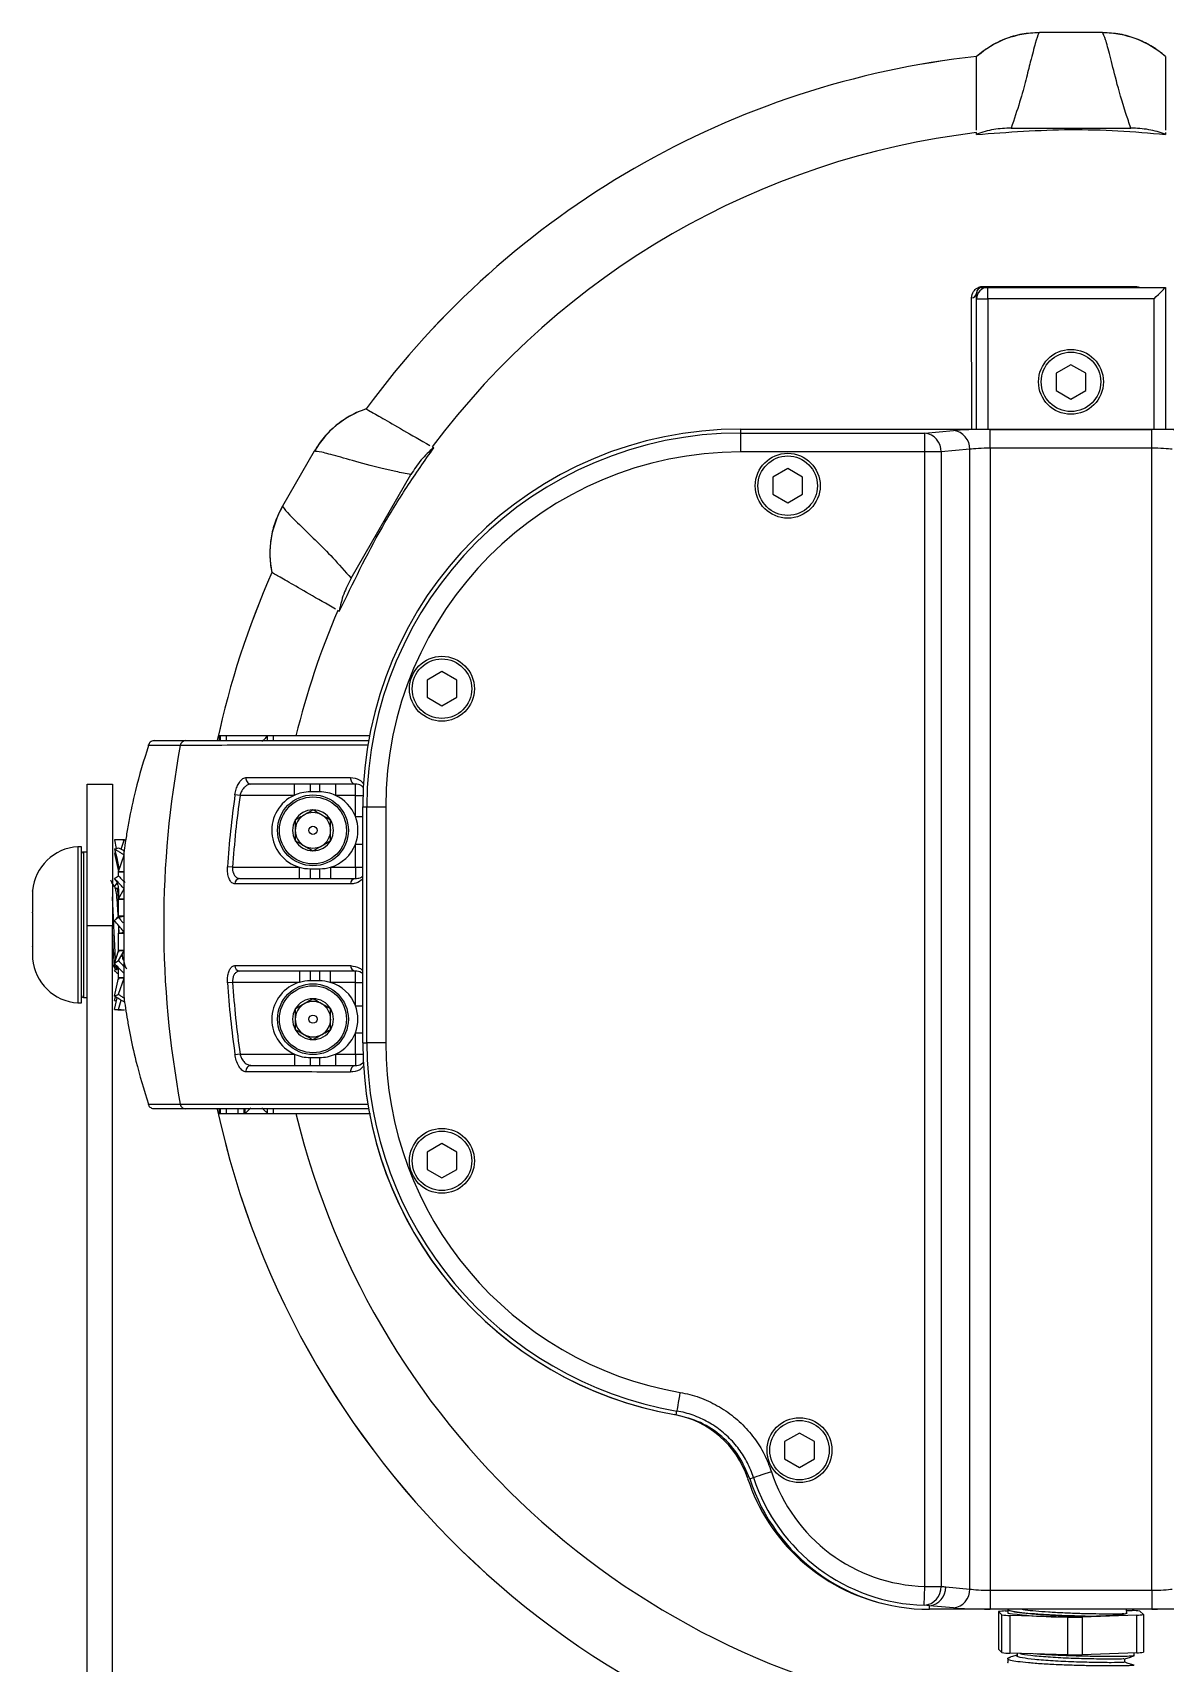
# Model space of a CAD drawing. Extents: x 6 to 132, y 2 to 97.
# Drawn here: x 120.55 to 126.55, y 46.15 to 54.79 of the extents above; entities that cross this region are included whole.
import ezdxf

# ---------------------------------------------------------------- set-up
doc = ezdxf.new("R2010")
doc.units = 0
doc.header["$MEASUREMENT"] = 0
doc.layers.add('OBJECT', color=7, linetype='CONTINUOUS')

msp = doc.modelspace()

# ---------------------------------------------------------------- linework, layer by layer
at = {"layer": 'OBJECT'}
for p, q in [((126.2151, 54.7854), (125.8802, 54.7854)), ((126.2151, 54.7854), (125.8802, 54.7854)), ((125.8802, 54.7854), (125.8802, 54.7854)), ((126.2151, 54.7854), (126.2151, 54.7854)), ((125.5477, 54.2479), (125.5477, 54.2556)), ((125.5477, 54.2461), (125.5477, 54.2479)), ((125.7304, 54.2797), (126.3649, 54.2797)), ((126.5477, 54.2556), (126.5477, 54.2479)), ((126.5477, 54.2479), (126.5477, 54.2461)), ((125.5477, 53.376), (125.5477, 53.406)), ((125.5557, 53.406), (125.5477, 53.406)), ((125.5477, 53.376), (125.6077, 53.376)), ((125.5477, 52.686), (125.5477, 53.376)), ((125.5777, 53.436), (125.6077, 53.436)), ((125.5777, 53.428), (125.5777, 53.436)), ((125.6077, 53.376), (125.6077, 53.436)), ((125.6077, 53.436), (126.5477, 53.436)), ((126.4877, 53.376), (125.6077, 53.376)), ((125.6077, 53.376), (125.6077, 52.686)), ((126.4877, 52.686), (126.4877, 53.376)), ((126.5477, 53.436), (126.5477, 52.686)), ((126.0477, 53.0269), (125.9689, 52.9815)), ((126.1264, 52.9815), (126.0477, 53.0269)), ((125.9689, 52.9815), (125.9689, 52.8905)), ((126.1264, 52.8905), (126.1264, 52.9815)), ((125.9689, 52.8905), (126.0477, 52.8451)), ((126.0477, 52.8451), (126.1264, 52.8905)), ((124.2977, 52.686), (124.2977, 52.6648)), ((124.2977, 52.686), (127.7977, 52.686)), ((125.2734, 52.6648), (125.425, 52.6785)), ((125.6198, 52.6844), (126.4755, 52.6844)), ((125.6198, 52.5845), (125.6198, 52.6844)), ((126.4755, 52.5845), (126.4755, 52.6844)), ((122.665, 52.5913), (122.6717, 52.5875)), ((124.2977, 52.6648), (124.2977, 52.5649)), ((124.2977, 52.6648), (125.2734, 52.6648)), ((125.2734, 52.5649), (125.2734, 52.6648)), ((122.04, 52.5682), (121.8725, 52.2782)), ((122.04, 52.5682), (121.8725, 52.2782)), ((122.04, 52.5682), (122.04, 52.5682)), ((122.6717, 52.5875), (122.6733, 52.5866)), ((125.2734, 52.5649), (124.2977, 52.5649)), ((125.2734, 46.5574), (125.2734, 52.5649)), ((125.36, 52.5649), (125.2734, 52.5649)), ((125.5116, 52.5787), (125.36, 52.5649)), ((125.36, 52.5649), (125.36, 46.5574)), ((125.5116, 46.5433), (125.5116, 52.5787)), ((125.6198, 52.5845), (125.6198, 46.5374)), ((126.4755, 52.5845), (125.6198, 52.5845)), ((126.4755, 46.5374), (126.4755, 52.5845)), ((122.2356, 51.8956), (122.5528, 52.4451)), ((124.5477, 52.4769), (124.4689, 52.4315)), ((124.4689, 52.4315), (124.4689, 52.3405)), ((124.6264, 52.4315), (124.5477, 52.4769)), ((124.6264, 52.3405), (124.6264, 52.4315)), ((124.4689, 52.3405), (124.5477, 52.2951)), ((124.5477, 52.2951), (124.6264, 52.3405)), ((121.8725, 52.2782), (121.8725, 52.2782)), ((122.1717, 51.7214), (122.165, 51.7253)), ((122.1733, 51.7205), (122.1717, 51.7214)), ((122.7167, 51.4019), (122.638, 51.3565)), ((122.7955, 51.3565), (122.7167, 51.4019)), ((122.638, 51.3565), (122.638, 51.2655)), ((122.7955, 51.2655), (122.7955, 51.3565)), ((122.638, 51.2655), (122.7167, 51.2201)), ((122.7167, 51.2201), (122.7955, 51.2655)), ((121.5277, 51.0362), (121.5331, 51.061)), ((121.5368, 51.061), (121.5368, 51.036)), ((121.5448, 51.036), (121.5448, 51.061)), ((121.5748, 51.061), (121.5748, 51.036)), ((121.7937, 51.036), (121.7937, 51.061)), ((121.8237, 51.061), (121.8237, 51.036)), ((120.8372, 50.8055), (120.9717, 50.8055)), ((120.8372, 50.0555), (120.8372, 50.8055)), ((120.9717, 50.8055), (120.9717, 50.0555)), ((121.9342, 50.806), (121.9342, 50.746)), ((122.0187, 50.806), (122.0187, 50.7644)), ((122.0687, 50.806), (122.0687, 50.7644)), ((122.1532, 50.806), (122.1532, 50.746)), ((122.2587, 50.746), (122.2587, 50.806)), ((121.6476, 50.746), (121.6208, 50.7498)), ((121.9342, 50.746), (121.6476, 50.746)), ((122.0687, 50.7644), (122.0187, 50.7644)), ((122.2587, 50.746), (122.1532, 50.746)), ((122.2587, 50.6336), (122.2587, 50.746)), ((122.2587, 50.746), (122.2986, 50.746)), ((122.2587, 50.6336), (122.2977, 50.6336)), ((122.2977, 49.436), (122.2977, 50.686)), ((122.2977, 50.686), (122.3189, 50.686)), ((122.3189, 50.686), (122.4188, 50.686)), ((122.3189, 49.436), (122.3189, 50.686)), ((122.4188, 50.686), (122.4188, 49.436)), ((120.8079, 50.4744), (120.7882, 50.4744)), ((120.7882, 50.4744), (120.7882, 49.6476)), ((120.8079, 49.6749), (120.8079, 50.4744)), ((120.8372, 50.446), (120.8179, 50.446)), ((120.8179, 50.446), (120.8179, 50.061)), ((120.9824, 50.5104), (120.9923, 50.4651)), ((120.9824, 50.4615), (120.9959, 50.4152)), ((120.9879, 50.4424), (120.9824, 50.439)), ((120.9824, 50.439), (121.0036, 50.3438)), ((121.0362, 50.511), (121.0011, 50.511)), ((121.0185, 50.4609), (121.0338, 50.5092)), ((121.0421, 50.5098), (121.0338, 50.5092)), ((122.2587, 50.366), (122.2587, 50.4884)), ((122.2587, 50.4884), (122.2977, 50.4884)), ((120.9959, 50.4152), (121.0036, 50.3683)), ((121.0036, 50.3438), (121.0338, 50.4293)), ((121.0036, 50.3683), (121.0036, 50.3438)), ((121.6083, 50.366), (121.5813, 50.3677)), ((121.6083, 50.366), (121.9609, 50.366)), ((121.9609, 50.366), (121.9609, 50.306)), ((122.0187, 50.3576), (122.0187, 50.306)), ((122.0187, 50.3576), (122.0687, 50.3576)), ((122.0687, 50.3576), (122.0687, 50.306)), ((122.1265, 50.366), (122.1265, 50.306)), ((122.1265, 50.366), (122.2587, 50.366)), ((122.2587, 50.366), (122.2587, 50.306)), ((122.2587, 50.366), (122.2977, 50.366)), ((120.9824, 50.3052), (120.9894, 50.2956)), ((120.9959, 50.2805), (120.9824, 50.2662)), ((120.9824, 50.2662), (120.9847, 50.2589)), ((121.0036, 50.3438), (121.0336, 50.3438)), ((121.0036, 50.3413), (121.0036, 50.3438)), ((121.0036, 50.3413), (121.0336, 50.3413)), ((121.0036, 50.3194), (121.0036, 50.3413)), ((121.0397, 50.2829), (121.0318, 50.2964)), ((120.5491, 50.2418), (120.5491, 50.2398)), ((120.5492, 50.2406), (120.5491, 50.2398)), ((120.5491, 50.2392), (120.5492, 50.2406)), ((120.5491, 50.2392), (120.5491, 50.1273)), ((120.9965, 50.2525), (120.9884, 50.2525)), ((120.996, 50.2525), (120.9955, 50.2516)), ((121.0036, 50.1983), (121.0338, 50.2506)), ((121.0036, 50.2408), (121.0036, 50.1983)), ((121.0036, 50.1983), (121.0336, 50.1983)), ((121.0036, 50.1968), (121.0036, 50.1983)), ((121.0036, 50.1968), (121.0336, 50.1968)), ((121.0036, 50.106), (121.0036, 50.1968)), ((120.5492, 50.1259), (120.5491, 50.1273)), ((120.5491, 50.1238), (120.5492, 50.1259)), ((120.5491, 50.1238), (120.5491, 49.9485)), ((120.9824, 50.0835), (121.0036, 50.106)), ((121.0035, 50.1008), (121.0336, 50.106)), ((121.0336, 50.106), (121.0036, 50.106)), ((120.8179, 50.061), (120.8179, 49.676)), ((120.9717, 50.0555), (120.8372, 50.0555)), ((120.8372, 45.7685), (120.8372, 50.0555)), ((120.9717, 45.7685), (120.9717, 50.0555)), ((121.0036, 50.0513), (121.0036, 50.016)), ((121.0036, 50.016), (121.0338, 50.0212)), ((121.0036, 50.016), (121.0336, 50.016)), ((121.0036, 49.9252), (121.0036, 50.016)), ((121.0077, 50.016), (121.0053, 50.0559)), ((120.5492, 49.9464), (120.5491, 49.9485)), ((120.5491, 49.9456), (120.5492, 49.9464)), ((120.5491, 49.9456), (120.5491, 49.8802)), ((120.9824, 49.8557), (121.0036, 49.9237)), ((121.0035, 49.8713), (121.0336, 49.9237)), ((121.0336, 49.9252), (121.0036, 49.9252)), ((121.0036, 49.9252), (121.0036, 49.9237)), ((121.0336, 49.9237), (121.0036, 49.9237)), ((121.0036, 49.9237), (121.0036, 49.9168)), ((120.9974, 49.8255), (121.0025, 49.8345)), ((121.0036, 49.7807), (121.0036, 49.8352)), ((120.9824, 49.8168), (120.9882, 49.8248)), ((120.9824, 49.683), (121.0036, 49.7782)), ((120.9879, 49.8248), (120.9965, 49.8248)), ((121.0035, 49.8024), (121.0036, 49.8026)), ((121.0035, 49.6927), (121.0336, 49.7782)), ((121.0336, 49.7807), (121.0036, 49.7807)), ((121.0036, 49.7807), (121.0036, 49.7782)), ((121.0336, 49.7782), (121.0036, 49.7782)), ((121.0036, 49.7782), (121.0036, 49.7713)), ((121.6083, 49.756), (121.5813, 49.7543)), ((121.9622, 49.756), (121.6083, 49.756)), ((121.9622, 49.816), (121.9622, 49.756)), ((122.0187, 49.816), (122.0187, 49.764)), ((122.0687, 49.764), (122.0187, 49.764)), ((122.0687, 49.816), (122.0687, 49.764)), ((122.1251, 49.816), (122.1251, 49.756)), ((122.2587, 49.756), (122.1251, 49.756)), ((122.2587, 49.756), (122.2587, 49.816)), ((122.2587, 49.6325), (122.2587, 49.756)), ((122.2587, 49.756), (122.2977, 49.756)), ((120.8079, 49.6476), (120.8079, 49.6749)), ((120.8179, 49.676), (120.8372, 49.676)), ((120.9824, 49.6605), (120.9879, 49.6796)), ((120.9824, 49.6116), (120.9962, 49.6744)), ((121.0035, 49.6128), (121.0187, 49.6611)), ((120.7882, 49.6476), (120.8079, 49.6476)), ((121.0011, 49.6111), (120.9824, 49.6116)), ((121.0011, 49.611), (121.0362, 49.611)), ((122.2587, 49.6325), (122.2977, 49.6325)), ((122.2587, 49.376), (122.2587, 49.4895)), ((122.2587, 49.4895), (122.2977, 49.4895)), ((122.2977, 49.436), (122.3189, 49.436)), ((122.4188, 49.436), (122.3189, 49.436)), ((121.6476, 49.376), (121.6208, 49.3722)), ((121.6476, 49.376), (121.9351, 49.376)), ((121.9351, 49.376), (121.9351, 49.316)), ((122.0187, 49.358), (122.0187, 49.316)), ((122.0187, 49.358), (122.0687, 49.358)), ((122.0687, 49.358), (122.0687, 49.316)), ((122.1522, 49.376), (122.1522, 49.316)), ((122.1522, 49.376), (122.2587, 49.376)), ((122.2587, 49.376), (122.2587, 49.316)), ((122.2587, 49.376), (122.2986, 49.376)), ((121.5331, 49.061), (121.5277, 49.0858)), ((121.5368, 49.086), (121.5368, 49.061)), ((121.5448, 49.061), (121.5448, 49.086)), ((121.5748, 49.086), (121.5748, 49.061)), ((121.6384, 49.061), (121.6384, 49.086)), ((121.6683, 49.086), (121.6683, 49.061)), ((121.7052, 49.091), (121.6753, 49.0611)), ((121.6753, 49.0611), (121.6753, 49.086)), ((121.7937, 49.061), (121.7937, 49.086)), ((121.8237, 49.086), (121.8237, 49.061)), ((122.7167, 48.9019), (122.638, 48.8565)), ((122.7955, 48.8565), (122.7167, 48.9019)), ((122.638, 48.8565), (122.638, 48.7655)), ((122.7955, 48.7655), (122.7955, 48.8565)), ((122.638, 48.7655), (122.7167, 48.7201)), ((122.7167, 48.7201), (122.7955, 48.7655)), ((123.9567, 47.4653), (123.9603, 47.4862)), ((124.6102, 47.3697), (124.5314, 47.3243)), ((124.5314, 47.3243), (124.5314, 47.2333)), ((124.6889, 47.3243), (124.6102, 47.3697)), ((124.6889, 47.2333), (124.6889, 47.3243)), ((124.5314, 47.2333), (124.6102, 47.1879)), ((124.6102, 47.1879), (124.6889, 47.2333)), ((124.3465, 47.1274), (124.3667, 47.1339)), ((125.2707, 46.4576), (125.2734, 46.5574)), ((125.2734, 46.5574), (125.36, 46.5574)), ((125.3843, 46.5549), (125.5116, 46.5433)), ((125.6198, 46.5374), (125.6198, 46.4376)), ((125.6198, 46.5374), (126.4755, 46.5374)), ((126.4755, 46.5374), (126.4755, 46.4376)), ((125.2977, 46.455), (125.2707, 46.4576)), ((125.425, 46.4435), (125.2977, 46.455)), ((125.2977, 46.436), (125.2977, 46.455)), ((126.7977, 46.436), (125.2977, 46.436)), ((126.4755, 46.4376), (125.6198, 46.4376)), ((125.6822, 46.4063), (125.6642, 46.4242)), ((125.6642, 46.4242), (125.6642, 46.2245)), ((125.6822, 46.2065), (125.6822, 46.4063)), ((125.6993, 46.4278), (125.713, 46.4283)), ((125.7132, 46.436), (125.7127, 46.4163)), ((126.0305, 46.3947), (125.7243, 46.4029)), ((125.7243, 46.4029), (125.7243, 46.2031)), ((126.0305, 46.195), (126.0305, 46.3947)), ((126.0658, 46.4007), (126.1224, 46.3992)), ((126.1235, 46.3992), (126.0658, 46.4007)), ((126.396, 46.4047), (126.1078, 46.3949)), ((126.1078, 46.3949), (126.1078, 46.1952)), ((126.1224, 46.3992), (126.1235, 46.3992)), ((126.3428, 46.4128), (126.3421, 46.436)), ((126.3423, 46.4304), (126.371, 46.4297)), ((126.396, 46.205), (126.396, 46.4047)), ((126.4132, 46.4263), (126.4311, 46.4083)), ((126.4311, 46.4083), (126.4311, 46.2086)), ((125.6822, 46.2065), (125.6642, 46.2245)), ((126.0305, 46.195), (125.7243, 46.2031)), ((125.7627, 46.2021), (125.7627, 46.1904)), ((125.7728, 46.2018), (125.774, 46.2015)), ((126.396, 46.205), (126.1078, 46.1952)), ((126.3827, 46.1897), (126.3827, 46.2045)), ((125.7127, 46.1747), (125.7127, 46.1547)), ((126.3327, 46.1555), (126.3327, 46.1739))]:
    msp.add_line(p, q, dxfattribs=at)
at = {"layer": 'OBJECT', "flags": 128}
for points in [[(126.4877, 53.376), (126.4994, 53.3877), (126.5106, 53.399), (126.521, 53.4093), (126.5301, 53.4184), (126.5376, 53.4259), (126.5431, 53.4314), (126.5465, 53.4348), (126.5477, 53.436)], [(121.7937, 51.061), (121.7931, 51.0604), (121.7914, 51.0587), (121.7886, 51.0559), (121.7849, 51.0522), (121.7803, 51.0477), (121.7752, 51.0425), (121.7695, 51.0368), (121.7637, 51.031)], [(121.7937, 49.061), (121.7931, 49.0616), (121.7914, 49.0633), (121.7886, 49.0661), (121.7849, 49.0698), (121.7803, 49.0743), (121.7752, 49.0795), (121.7695, 49.0851), (121.7637, 49.091)], [(123.9773, 47.5846), (123.9741, 47.566), (123.971, 47.5481), (123.9681, 47.5315), (123.9656, 47.5168), (123.9635, 47.5045), (123.9618, 47.4951), (123.9608, 47.4889), (123.9603, 47.4862)], [(124.4617, 47.1647), (124.4437, 47.1589), (124.4264, 47.1533), (124.4104, 47.1481), (124.3962, 47.1435), (124.3844, 47.1397), (124.3753, 47.1367), (124.3693, 47.1348), (124.3667, 47.1339)]]:
    msp.add_lwpolyline(points, dxfattribs=at)
at = {"layer": 'OBJECT'}
for centre, radius in [((126.0477, 52.936), 0.1719), ((126.0477, 52.936), 0.1575), ((124.5477, 52.386), 0.1719), ((124.5477, 52.386), 0.1575), ((122.7167, 51.311), 0.1719), ((122.7167, 51.311), 0.1575), ((122.0337, 50.561), 0.1875), ((122.0337, 50.561), 0.1775), ((122.0337, 50.561), 0.0216), ((122.0337, 49.561), 0.1875), ((122.0337, 49.561), 0.1775), ((122.0337, 49.561), 0.0216), ((122.7167, 48.811), 0.1719), ((122.7167, 48.811), 0.1575), ((124.6102, 47.2788), 0.1719), ((124.6102, 47.2788), 0.1575)]:
    msp.add_circle(centre, radius, dxfattribs=at)
for centre, radius, start, end in [((125.8784, 54.2839), 0.5, 90, 131.40962), ((126.217, 54.2839), 0.5, 48.59038, 90), ((126.0477, 50.061), 4.625, 96.20627, 143.79373), ((126.0477, 50.061), 4.6249, 96.20634, 143.79366), ((126.0477, 50.061), 4.2243, 96.79756, 143.20244), ((125.5207, 53.4083), 0.0271, 271.89103, 355.16602), ((125.6077, 53.376), 0.06, 90, 180), ((125.5777, 53.406), 0.03, 90, 180), ((125.5751, 53.4415), 0.00607, 295.35348, 355.51815), ((126.3962, 53.4409), 0.00605, 179.84835, 234.52138), ((122.4752, 52.319), 0.5, 108.59038, 150), ((124.2977, 50.686), 2, 90, 180), ((125.4147, 52.5821), 0.097, 357.95842, 83.90615), ((124.2977, 50.686), 1.9788, 90, 180), ((125.2631, 52.5683), 0.097, 357.95835, 83.90617), ((124.2977, 50.686), 1.8789, 90, 180), ((122.3059, 52.0258), 0.5, 150, 191.40962), ((126.0477, 50.061), 4.6249, 156.20634, 167.81983), ((126.0477, 50.061), 4.625, 156.20627, 167.81263), ((126.0477, 50.061), 4.2243, 156.79756, 166.30678), ((126.4187, 50.061), 5.1754, 169.42174, 190.57826), ((121.3594, 51.0076), 0.0284, 91.88467, 172.89799), ((121.7075, 50.835), 0.0291, 169.35398, 266.11391), ((122.2615, 50.8347), 0.0288, 167.92978, 264.33581), ((126.4187, 50.061), 4.8471, 171.82968, 176.37201), ((126.4187, 50.061), 4.82, 171.82968, 176.37201), ((122.0187, 50.561), 0.2034, 114.55239, 253.48558), ((122.0187, 50.561), 0.2034, 90, 114.55239), ((122.0687, 50.561), 0.2034, 65.44761, 90), ((122.0687, 50.561), 0.2034, 20.90635, 65.44761), ((122.0337, 50.561), 0.1083, 150, 210), ((122.0337, 50.561), 0.1083, 90, 150), ((122.0337, 50.561), 0.0938, 120, 180), ((122.0337, 50.561), 0.0938, 60, 120), ((122.0337, 50.561), 0.1083, 30, 90), ((122.0337, 50.561), 0.0938, 0, 60), ((122.0337, 50.561), 0.1083, 330, 30), ((122.0687, 50.561), 0.2034, 339.09365, 20.90635), ((122.0337, 50.561), 0.0937, 180, 240), ((122.0337, 50.561), 0.0937, 300, 0), ((120.8044, 50.2185), 0.2564, 93.63661, 174.78627), ((120.8179, 50.436), 0.01, 90, 180), ((122.0337, 50.561), 0.1083, 210, 270), ((122.0337, 50.561), 0.0937, 240, 300), ((122.0337, 50.561), 0.1083, 270, 330), ((122.0687, 50.561), 0.2034, 286.51442, 339.09365), ((122.0187, 50.561), 0.2034, 253.48558, 270), ((122.0687, 50.561), 0.2034, 270, 286.51442), ((121.6486, 50.2776), 0.0285, 93.06797, 180.75022), ((122.2609, 50.2782), 0.0279, 94.58839, 181.87536), ((120.8044, 49.9035), 0.2564, 185.21373, 266.36339), ((121.6486, 49.8444), 0.0285, 179.24978, 266.93203), ((122.2609, 49.8438), 0.0279, 178.12464, 265.41161), ((126.4187, 50.061), 4.8471, 183.62799, 188.17032), ((126.4187, 50.061), 4.82, 183.62799, 188.17032), ((122.0187, 49.561), 0.203, 106.1388, 245.68981), ((122.0187, 49.561), 0.203, 90, 106.1388), ((122.0687, 49.561), 0.203, 73.8612, 90), ((122.0687, 49.561), 0.203, 20.61611, 73.8612), ((120.8179, 49.686), 0.01, 180, 270), ((122.0337, 49.561), 0.1083, 90, 150), ((122.0337, 49.561), 0.1083, 30, 90), ((122.0337, 49.561), 0.1083, 150, 210), ((122.0337, 49.561), 0.0937, 120, 180), ((122.0337, 49.561), 0.0937, 60, 120), ((122.0337, 49.561), 0.0937, 0, 60), ((122.0337, 49.561), 0.1083, 330, 30), ((122.0687, 49.561), 0.203, 339.38389, 20.61611), ((122.0337, 49.561), 0.0938, 180, 240), ((122.0337, 49.561), 0.1083, 210, 270), ((122.0337, 49.561), 0.1083, 270, 330), ((122.0337, 49.561), 0.0938, 300, 0), ((122.0687, 49.561), 0.203, 294.31019, 339.38389), ((122.0337, 49.561), 0.0938, 240, 300), ((124.2977, 49.436), 2, 180, 260.18328), ((124.2977, 49.436), 2, 180, 259.92134), ((124.2977, 49.436), 1.9788, 180, 260.18328), ((124.2977, 49.436), 1.8789, 180, 260.18328), ((121.7075, 49.287), 0.0291, 93.88609, 190.64602), ((122.0187, 49.561), 0.203, 245.68981, 270), ((122.0687, 49.561), 0.203, 270, 294.31019), ((122.2615, 49.2873), 0.0288, 95.66419, 192.07022), ((121.3594, 49.1144), 0.0284, 187.10201, 268.11533), ((126.0477, 50.061), 4.6249, 192.18264, 263.79366), ((126.0477, 50.061), 4.625, 192.18777, 263.79373), ((126.0477, 50.061), 4.2243, 193.69322, 263.20244), ((123.8602, 46.9746), 0.5, 18.01763, 79.92134), ((125.2977, 47.436), 0.8789, 197.97616, 268.4195), ((125.2866, 47.4385), 1, 198.01763, 257.37171), ((125.2977, 47.436), 1, 197.97616, 270), ((125.2977, 47.436), 0.9788, 197.97616, 268.4195), ((125.2628, 46.5546), 0.0973, 274.65118, 1.68305), ((125.2874, 46.5514), 0.097, 276.09387, 2.04156), ((125.4147, 46.5399), 0.097, 276.09385, 2.04158), ((125.7575, 45.6881), 0.742, 94.50142, 97.22765), ((125.8059, 47.6779), 1.2776, 264.445, 266.34056), ((126.0045, 48.4935), 2.0976, 262.00307, 273.2214), ((126.0477, 54.2365), 7.8418, 269.87488, 270.43929), ((126.2894, 45.154), 1.2783, 84.44553, 86.34003), ((126.3378, 47.1444), 0.742, 274.50142, 277.22765), ((125.8058, 47.4775), 1.277, 264.44412, 266.34064), ((126.3377, 46.9452), 0.7425, 274.50235, 277.22673), ((126.0477, 54.018), 7.823, 269.8742, 270.43997)]:
    msp.add_arc(centre, radius, start, end, dxfattribs=at)
for centre, major_axis, ratio, start_param, end_param in [((125.6198, 52.6726), (0.225, 0), 0.052408, 1.570796, 2.617994), ((126.4755, 52.6726), (0.225, 0), 0.052408, 0.523599, 1.570796), ((125.6198, 52.5728), (0.125, 0), 0.094334, 1.570796, 2.617994), ((126.4755, 52.5728), (0.125, 0), 0.094334, 0.523599, 1.570796), ((125.4649, 47.436), (0.8884, 0), 0.995872, 4.594054, 4.621491), ((125.6198, 46.5492), (0.125, 0), 0.094334, 3.665191, 4.712389), ((126.4755, 46.5492), (0.125, 0), 0.094334, 4.712389, 5.759587), ((125.6198, 46.4494), (0.225, 0), 0.052408, 3.665191, 4.712389), ((126.4755, 46.4494), (0.225, 0), 0.052408, 4.712389, 5.759587)]:
    msp.add_ellipse(centre, major_axis=major_axis, ratio=ratio, start_param=start_param, end_param=end_param, dxfattribs=at)
for points, knots in [([(125.8802, 54.7854), (125.8493, 54.7837), (125.7862, 54.7804), (125.7081, 54.7566), (125.6257, 54.7195), (125.5795, 54.6836), (125.5477, 54.6588)], [0, 0, 0, 0, 0.255303, 0.519951, 0.668305, 1, 1, 1, 1]), ([(125.8802, 54.7854), (125.879, 54.7837), (125.8734, 54.7761), (125.8602, 54.7357), (125.8368, 54.6475), (125.8094, 54.5373), (125.779, 54.4216), (125.7466, 54.327), (125.7304, 54.2797)], [0, 0, 0, 0, 0.0672975, 0.2970487, 0.5267956, 0.6845076, 0.8423459, 1, 1, 1, 1]), ([(126.3649, 54.2797), (126.3559, 54.3056), (126.3231, 54.4005), (126.2856, 54.5379), (126.2529, 54.6693), (126.2292, 54.7577), (126.2198, 54.7762), (126.2151, 54.7854)], [0, 0, 0, 0, 0.085075, 0.310548, 0.536056, 0.768026, 1, 1, 1, 1]), ([(126.5477, 54.6588), (126.5444, 54.6617), (126.5203, 54.6828), (126.4706, 54.718), (126.3928, 54.7553), (126.3066, 54.7805), (126.2459, 54.7837), (126.2151, 54.7854)], [0, 0, 0, 0, 0.035982, 0.26462, 0.499883, 0.745783, 1, 1, 1, 1]), ([(125.5477, 54.2694), (125.5477, 54.326), (125.5477, 54.4446), (125.5477, 54.5628), (125.5477, 54.6425), (125.5477, 54.6534), (125.5477, 54.6588)], [0, 0, 0, 0, 0.235947, 0.49376, 0.746101, 1, 1, 1, 1]), ([(126.5477, 54.6588), (126.5477, 54.6534), (126.5477, 54.6426), (126.5477, 54.5632), (126.5477, 54.4449), (126.5477, 54.3264), (126.5477, 54.2694)], [0, 0, 0, 0, 0.252346, 0.506249, 0.762434, 1, 1, 1, 1]), ([(125.7304, 54.2797), (125.6997, 54.2783), (125.6373, 54.2757), (125.5779, 54.2573), (125.5477, 54.2479)], [0, 0, 0, 0, 0.49156, 1, 1, 1, 1]), ([(125.5477, 54.2461), (125.7132, 54.2584), (125.9626, 54.2768), (126.2967, 54.268), (126.464, 54.2534), (126.5477, 54.2461)], [0, 0, 0, 0, 0.496895, 0.748447, 1, 1, 1, 1]), ([(126.5477, 54.2479), (126.5185, 54.257), (126.4592, 54.2755), (126.3967, 54.2783), (126.3649, 54.2797)], [0, 0, 0, 0, 0.491563, 1, 1, 1, 1]), ([(125.5216, 53.3812), (125.5232, 53.3927), (125.5252, 53.4078), (125.5403, 53.4256), (125.5515, 53.4337), (125.5643, 53.439), (125.5742, 53.4409), (125.5797, 53.441), (125.5811, 53.441)], [0, 0, 0, 0, 0.475407, 0.622904, 0.771203, 0.868409, 0.966167, 1, 1, 1, 1]), ([(125.5222, 52.686), (125.5222, 52.7104), (125.522, 52.8169), (125.5219, 52.9696), (125.5217, 53.1785), (125.5216, 53.3039), (125.5216, 53.3812)], [0, 0, 0, 0, 0.096703, 0.42124, 0.642897, 1, 1, 1, 1]), ([(125.5811, 53.441), (125.6466, 53.441), (125.7781, 53.4409), (125.9488, 53.4409), (126.1536, 53.4409), (126.2904, 53.4409), (126.3901, 53.4409)], [0, 0, 0, 0, 0.245476, 0.49291, 0.630164, 1, 1, 1, 1]), ([(126.3901, 53.4409), (126.3944, 53.4407), (126.4029, 53.4402), (126.4102, 53.4374), (126.4137, 53.436)], [0, 0, 0, 0, 0.511848, 1, 1, 1, 1]), ([(122.3158, 52.7929), (122.3117, 52.7915), (122.2814, 52.7812), (122.226, 52.7557), (122.1548, 52.707), (122.0899, 52.645), (122.0568, 52.5941), (122.04, 52.5682)], [0, 0, 0, 0, 0.0359815, 0.2646203, 0.4998826, 0.7457832, 1, 1, 1, 1]), ([(122.3158, 52.7929), (122.3205, 52.7902), (122.3299, 52.7848), (122.3982, 52.7453), (122.5006, 52.6863), (122.6036, 52.6268), (122.6531, 52.5982)], [0, 0, 0, 0, 0.251862, 0.503724, 0.761993, 1, 1, 1, 1]), ([(122.5528, 52.4451), (122.5258, 52.4503), (122.4273, 52.4693), (122.2895, 52.5055), (122.1594, 52.5429), (122.0709, 52.5666), (122.0503, 52.5677), (122.04, 52.5682)], [0, 0, 0, 0, 0.085075, 0.310548, 0.536056, 0.768026, 1, 1, 1, 1]), ([(122.1733, 51.7205), (122.2454, 51.87), (122.3541, 52.0952), (122.5288, 52.3802), (122.6251, 52.5178), (122.6733, 52.5866)], [0, 0, 0, 0, 0.496895, 0.748447, 1, 1, 1, 1]), ([(122.6717, 52.5875), (122.6492, 52.5668), (122.6035, 52.5246), (122.5699, 52.4719), (122.5528, 52.4451)], [0, 0, 0, 0, 0.491564, 1, 1, 1, 1]), ([(121.8725, 52.2782), (121.8598, 52.2535), (121.834, 52.2034), (121.8121, 52.1218), (121.8032, 52.0373), (121.8073, 51.9721), (121.8142, 51.9355), (121.8158, 51.9269)], [0, 0, 0, 0, 0.228634, 0.463901, 0.692531, 0.927788, 1, 1, 1, 1]), ([(121.8725, 52.2782), (121.8734, 52.2762), (121.8772, 52.2676), (121.9055, 52.236), (121.9702, 52.1717), (122.0519, 52.0929), (122.1369, 52.0087), (122.2027, 51.9333), (122.2356, 51.8956)], [0, 0, 0, 0, 0.067297, 0.297049, 0.526796, 0.684508, 0.842346, 1, 1, 1, 1]), ([(122.1531, 51.7322), (122.1049, 51.76), (122.0043, 51.8181), (121.9012, 51.8776), (121.8305, 51.9184), (121.8207, 51.9241), (121.8158, 51.9269)], [0, 0, 0, 0, 0.231653, 0.483496, 0.741748, 1, 1, 1, 1]), ([(122.2356, 51.8956), (122.2214, 51.8683), (122.1924, 51.8129), (122.1787, 51.7523), (122.1717, 51.7214)], [0, 0, 0, 0, 0.49156, 1, 1, 1, 1]), ([(121.9434, 51.061), (121.9072, 51.061), (121.8347, 51.061), (121.7451, 51.061), (121.6699, 51.061), (121.603, 51.061), (121.5504, 51.061), (121.5389, 51.061), (121.5331, 51.061)], [0, 0, 0, 0, 0.145761, 0.291523, 0.4385, 0.585476, 0.79231, 1, 1, 1, 1]), ([(122.3365, 51.061), (122.2955, 51.061), (122.1518, 51.061), (122.0303, 51.061), (121.9434, 51.061)], [0, 0, 0, 0, 0.28541, 1, 1, 1, 1]), ([(121.1626, 51.0112), (121.138, 50.9312), (121.0962, 50.7951), (121.0626, 50.6338), (121.0448, 50.5306), (121.0361, 50.4705), (121.0321, 50.4395), (121.0318, 50.4369), (121.0317, 50.436)], [0, 0, 0, 0, 0.362034, 0.615918, 0.742874, 0.871965, 0.954847, 1, 1, 1, 1]), ([(121.1626, 51.0112), (121.1629, 51.0119), (121.1633, 51.0132), (121.1638, 51.0148), (121.1641, 51.0155)], [0, 0, 0, 0, 0.521598, 1, 1, 1, 1]), ([(121.3312, 51.0111), (121.3236, 51.0111), (121.2857, 51.0111), (121.2221, 51.0112), (121.1833, 51.0112), (121.1626, 51.0112)], [0, 0, 0, 0, 0.104523, 0.522939, 1, 1, 1, 1]), ([(121.1925, 51.036), (121.1924, 51.036), (121.19, 51.036), (121.1843, 51.0353), (121.176, 51.0317), (121.1682, 51.0248), (121.1655, 51.0186), (121.1641, 51.0155)], [0, 0, 0, 0, 0.012955, 0.190783, 0.461144, 0.730556, 1, 1, 1, 1]), ([(121.1925, 51.036), (121.2136, 51.036), (121.256, 51.036), (121.3242, 51.036), (121.3585, 51.036)], [0, 0, 0, 0, 0.4976804, 1, 1, 1, 1]), ([(122.3251, 51.0118), (122.3033, 51.0118), (122.1975, 51.0117), (122.0152, 51.0115), (121.7779, 51.0114), (121.5468, 51.0112), (121.4031, 51.0111), (121.3312, 51.0111)], [0, 0, 0, 0, 0.0572655, 0.2780956, 0.4992061, 0.7494033, 1, 1, 1, 1]), ([(121.3585, 51.036), (121.43, 51.036), (121.5731, 51.036), (121.8135, 51.036), (122.0635, 51.036), (122.2439, 51.036), (122.3301, 51.036)], [0, 0, 0, 0, 0.254621, 0.509242, 0.76551, 1, 1, 1, 1]), ([(121.6208, 50.7498), (121.6227, 50.7597), (121.6265, 50.7793), (121.6373, 50.8052), (121.651, 50.8259), (121.6657, 50.8383), (121.675, 50.8398), (121.6789, 50.8404)], [0, 0, 0, 0, 0.194616, 0.388496, 0.597962, 0.830438, 1, 1, 1, 1]), ([(121.7055, 50.806), (121.7016, 50.8056), (121.6923, 50.8047), (121.6779, 50.7965), (121.6642, 50.7829), (121.6534, 50.7659), (121.6495, 50.7526), (121.6476, 50.746)], [0, 0, 0, 0, 0.1747887, 0.4145052, 0.6265769, 0.8165567, 1, 1, 1, 1]), ([(121.6789, 50.8404), (121.6878, 50.8404), (121.7323, 50.8404), (121.9069, 50.8405), (122.0902, 50.8406), (122.2333, 50.8407)], [0, 0, 0, 0, 0.052041, 0.26021, 1, 1, 1, 1]), ([(122.2587, 50.806), (122.1612, 50.806), (121.9662, 50.806), (121.7925, 50.806), (121.7055, 50.806)], [0, 0, 0, 0, 0.499555, 1, 1, 1, 1]), ([(122.2333, 50.8407), (122.249, 50.8389), (122.274, 50.836), (122.2946, 50.816), (122.3023, 50.8085)], [0, 0, 0, 0, 0.62631, 1, 1, 1, 1]), ([(122.3015, 50.7872), (122.2974, 50.7911), (122.2843, 50.8034), (122.2691, 50.805), (122.2587, 50.806)], [0, 0, 0, 0, 0.320203, 1, 1, 1, 1]), ([(122.0337, 50.6692), (122.0202, 50.6615), (121.9973, 50.6482), (121.9639, 50.629), (121.9473, 50.6194), (121.9399, 50.6151)], [0, 0, 0, 0, 0.439126, 0.751373, 1, 1, 1, 1]), ([(121.9399, 50.6151), (121.9399, 50.609), (121.9399, 50.5917), (121.9399, 50.5598), (121.9399, 50.529), (121.9399, 50.5122), (121.9399, 50.5069)], [0, 0, 0, 0, 0.180942, 0.506293, 0.843974, 1, 1, 1, 1]), ([(122.1274, 50.6151), (122.114, 50.6229), (122.091, 50.6361), (122.0577, 50.6554), (122.041, 50.665), (122.0337, 50.6692)], [0, 0, 0, 0, 0.4391258, 0.7513731, 1, 1, 1, 1]), ([(122.1274, 50.5069), (122.1274, 50.5122), (122.1274, 50.529), (122.1274, 50.5598), (122.1274, 50.5917), (122.1274, 50.609), (122.1274, 50.6151)], [0, 0, 0, 0, 0.156026, 0.493707, 0.819058, 1, 1, 1, 1]), ([(121.0338, 50.5092), (121.0291, 50.5097), (121.0197, 50.5106), (121.0024, 50.5112), (120.99, 50.5107), (120.9824, 50.5104)], [0, 0, 0, 0, 0.278574, 0.55713, 1, 1, 1, 1]), ([(120.9824, 50.4615), (120.9843, 50.4622), (120.9881, 50.4636), (120.9952, 50.4662), (121.0003, 50.468), (121.0035, 50.4691)], [0, 0, 0, 0, 0.2743334, 0.5486948, 1, 1, 1, 1]), ([(121.0338, 50.4293), (121.0291, 50.4326), (121.0197, 50.4392), (121.0024, 50.4501), (120.99, 50.4571), (120.9824, 50.4615)], [0, 0, 0, 0, 0.278572, 0.557132, 1, 1, 1, 1]), ([(121.0035, 50.4691), (121.0082, 50.4665), (121.0175, 50.4614), (121.0278, 50.4558), (121.0332, 50.4525), (121.0338, 50.4521)], [0, 0, 0, 0, 0.470849, 0.941636, 1, 1, 1, 1]), ([(121.0317, 50.436), (121.0317, 50.4349), (121.0317, 50.4322), (121.0317, 50.406), (121.0317, 50.3496), (121.0317, 50.2724), (121.0317, 50.1872), (121.0317, 50.1203), (121.0317, 50.0515), (121.0317, 49.9813), (121.0317, 49.8884), (121.0317, 49.7967), (121.0317, 49.7259), (121.0317, 49.6911), (121.0317, 49.6875), (121.0317, 49.686)], [0, 0, 0, 0, 0.04617, 0.114503, 0.189171, 0.303152, 0.376241, 0.451432, 0.500152, 0.576645, 0.655214, 0.777804, 0.870249, 0.945882, 1, 1, 1, 1]), ([(121.9399, 50.5069), (121.9533, 50.4991), (121.9763, 50.4859), (122.0097, 50.4666), (122.0263, 50.457), (122.0337, 50.4527)], [0, 0, 0, 0, 0.4391257, 0.7513732, 1, 1, 1, 1]), ([(122.0337, 50.4527), (122.0471, 50.4605), (122.0701, 50.4737), (122.1034, 50.493), (122.1201, 50.5026), (122.1274, 50.5069)], [0, 0, 0, 0, 0.4391257, 0.7513732, 1, 1, 1, 1]), ([(121.6201, 50.2772), (121.6149, 50.2784), (121.6043, 50.2806), (121.5912, 50.2989), (121.5829, 50.325), (121.5806, 50.3496), (121.5812, 50.3637), (121.5813, 50.3677)], [0, 0, 0, 0, 0.244288, 0.489368, 0.716256, 0.917945, 1, 1, 1, 1]), ([(121.6083, 50.366), (121.6082, 50.3633), (121.6076, 50.3551), (121.6088, 50.3459), (121.612, 50.3332), (121.6184, 50.32), (121.6315, 50.3082), (121.6418, 50.3067), (121.6471, 50.306)], [0, 0, 0, 0, 0.077661, 0.237846, 0.269937, 0.492547, 0.743182, 1, 1, 1, 1]), ([(120.9889, 50.2516), (120.9846, 50.2591), (120.9759, 50.2741), (120.9672, 50.289), (120.9629, 50.2965)], [0, 0, 0, 0, 0.499849, 1, 1, 1, 1]), ([(120.9824, 50.3052), (120.9843, 50.3065), (120.9881, 50.3092), (120.9952, 50.314), (121.0003, 50.3175), (121.0035, 50.3196)], [0, 0, 0, 0, 0.274341, 0.548701, 1, 1, 1, 1]), ([(121.0338, 50.2506), (121.0291, 50.2559), (121.0197, 50.2665), (121.0024, 50.2847), (120.99, 50.2974), (120.9824, 50.3052)], [0, 0, 0, 0, 0.278577, 0.557132, 1, 1, 1, 1]), ([(120.9894, 50.2956), (120.9938, 50.2874), (121.0024, 50.271), (121.0032, 50.2509), (121.0036, 50.2408)], [0, 0, 0, 0, 0.500282, 1, 1, 1, 1]), ([(121.0035, 50.3196), (121.0082, 50.3147), (121.0174, 50.3052), (121.027, 50.2955), (121.0317, 50.2907)], [0, 0, 0, 0, 0.5056276, 1, 1, 1, 1]), ([(122.2331, 50.2773), (122.2227, 50.2773), (122.1709, 50.2773), (122.0374, 50.2773), (121.8393, 50.2772), (121.6932, 50.2772), (121.6201, 50.2772)], [0, 0, 0, 0, 0.046954, 0.234776, 0.617154, 1, 1, 1, 1]), ([(121.6471, 50.306), (121.7425, 50.306), (121.9336, 50.306), (122.1502, 50.306), (122.2587, 50.306)], [0, 0, 0, 0, 0.499477, 1, 1, 1, 1]), ([(122.2977, 50.3063), (122.295, 50.3032), (122.2808, 50.2865), (122.2579, 50.2792), (122.2391, 50.2778), (122.2331, 50.2773)], [0, 0, 0, 0, 0.136094, 0.723489, 1, 1, 1, 1]), ([(122.2587, 50.306), (122.2627, 50.3063), (122.2751, 50.3074), (122.2885, 50.3105), (122.2972, 50.3203), (122.2977, 50.3208)], [0, 0, 0, 0, 0.311941, 0.962958, 1, 1, 1, 1]), ([(120.9891, 49.8773), (120.9887, 49.8813), (120.9869, 49.9006), (120.9841, 49.9639), (120.9793, 50.0534), (120.9755, 50.1436), (120.9729, 50.1889), (120.9717, 50.2094)], [0, 0, 0, 0, 0.063819, 0.304221, 0.554513, 0.798409, 1, 1, 1, 1]), ([(121.0021, 50.1108), (121.0017, 50.117), (121, 50.1479), (120.9969, 50.1953), (120.9924, 50.2399), (120.99, 50.2468), (120.9889, 50.2498)], [0, 0, 0, 0, 0.081693, 0.403014, 0.732787, 1, 1, 1, 1]), ([(121.0046, 50.2), (121.0033, 50.213), (121.0005, 50.2412), (120.9982, 50.2564), (120.9966, 50.2517), (120.9965, 50.2514)], [0, 0, 0, 0, 0.442167, 0.958162, 1, 1, 1, 1]), ([(120.9824, 50.0835), (120.9843, 50.0851), (120.9881, 50.0883), (120.9952, 50.0941), (121.0003, 50.0982), (121.0035, 50.1008)], [0, 0, 0, 0, 0.27434, 0.548703, 1, 1, 1, 1]), ([(121.0035, 50.1008), (121.0082, 50.0949), (121.0162, 50.0849), (121.0246, 50.075), (121.0281, 50.0708)], [0, 0, 0, 0, 0.579787, 1, 1, 1, 1]), ([(120.987, 49.8294), (120.9859, 49.8315), (120.9834, 49.8367), (120.9793, 49.8859), (120.9757, 49.9565), (120.9729, 50.0116), (120.9717, 50.0366)], [0, 0, 0, 0, 0.204195, 0.491151, 0.769176, 1, 1, 1, 1]), ([(121.0338, 50.0212), (121.0291, 50.027), (121.0197, 50.0387), (121.0024, 50.0593), (120.99, 50.0743), (120.9824, 50.0835)], [0, 0, 0, 0, 0.278576, 0.557133, 1, 1, 1, 1]), ([(120.9717, 49.852), (120.9725, 49.8507), (120.9776, 49.8418), (120.9827, 49.833), (120.987, 49.8255)], [0, 0, 0, 0, 0.149554, 1, 1, 1, 1]), ([(120.9824, 49.8557), (120.9843, 49.8572), (120.9881, 49.86), (120.9952, 49.8652), (121.0003, 49.869), (121.0035, 49.8713)], [0, 0, 0, 0, 0.274336, 0.548703, 1, 1, 1, 1]), ([(121.0338, 49.8024), (121.0291, 49.8073), (121.0197, 49.8169), (121.0024, 49.8344), (120.99, 49.8476), (120.9824, 49.8557)], [0, 0, 0, 0, 0.278577, 0.557132, 1, 1, 1, 1]), ([(120.9965, 49.8261), (120.9951, 49.8261), (120.9936, 49.8262), (120.9921, 49.8438), (120.9919, 49.8457)], [0, 0, 0, 0, 0.895936, 1, 1, 1, 1]), ([(121.0035, 49.8713), (121.0082, 49.866), (121.0174, 49.8556), (121.027, 49.8456), (121.0317, 49.8407)], [0, 0, 0, 0, 0.505628, 1, 1, 1, 1]), ([(121.0299, 49.8735), (121.0289, 49.8747), (121.027, 49.877), (121.025, 49.8975), (121.0241, 49.9072)], [0, 0, 0, 0, 0.525982, 1, 1, 1, 1]), ([(121.0478, 49.8264), (121.0435, 49.8346), (121.0349, 49.851), (121.034, 49.8711), (121.0336, 49.8811)], [0, 0, 0, 0, 0.500281, 1, 1, 1, 1]), ([(121.5813, 49.7543), (121.5812, 49.7635), (121.5808, 49.782), (121.5856, 49.807), (121.5939, 49.8272), (121.6057, 49.8418), (121.6151, 49.8438), (121.6201, 49.8448)], [0, 0, 0, 0, 0.18582, 0.37135, 0.561521, 0.768419, 1, 1, 1, 1]), ([(121.6201, 49.8448), (121.6289, 49.8448), (121.673, 49.8448), (121.7917, 49.8448), (121.9832, 49.8447), (122.1498, 49.8447), (122.2331, 49.8447)], [0, 0, 0, 0, 0.046954, 0.234776, 0.617154, 1, 1, 1, 1]), ([(122.2331, 49.8447), (122.2489, 49.842), (122.2704, 49.8383), (122.2922, 49.8242), (122.2974, 49.8174), (122.2977, 49.817)], [0, 0, 0, 0, 0.727204, 0.983668, 1, 1, 1, 1]), ([(120.9824, 49.8168), (120.9843, 49.8155), (120.9881, 49.8128), (120.9952, 49.808), (121.0003, 49.8045), (121.0035, 49.8024)], [0, 0, 0, 0, 0.274341, 0.548701, 1, 1, 1, 1]), ([(121.6471, 49.816), (121.6421, 49.8153), (121.6328, 49.8141), (121.621, 49.8046), (121.6127, 49.7912), (121.6078, 49.7745), (121.6082, 49.7621), (121.6083, 49.756)], [0, 0, 0, 0, 0.243708, 0.456429, 0.645547, 0.82409, 1, 1, 1, 1]), ([(122.2587, 49.816), (122.1505, 49.816), (121.9338, 49.816), (121.7427, 49.816), (121.6471, 49.816)], [0, 0, 0, 0, 0.499477, 1, 1, 1, 1]), ([(122.2977, 49.8012), (122.2952, 49.8032), (122.2823, 49.8141), (122.2693, 49.8151), (122.2587, 49.816)], [0, 0, 0, 0, 0.188582, 1, 1, 1, 1]), ([(120.9824, 49.683), (120.9843, 49.6839), (120.9881, 49.6856), (120.9952, 49.6889), (121.0003, 49.6912), (121.0035, 49.6927)], [0, 0, 0, 0, 0.274337, 0.548705, 1, 1, 1, 1]), ([(121.0338, 49.6529), (121.0291, 49.6554), (121.0197, 49.6605), (121.0024, 49.6703), (120.99, 49.6782), (120.9824, 49.683)], [0, 0, 0, 0, 0.27858, 0.557132, 1, 1, 1, 1]), ([(120.9824, 49.6605), (120.9843, 49.6598), (120.9876, 49.6586), (120.9909, 49.6574), (120.9923, 49.6568)], [0, 0, 0, 0, 0.5813763, 1, 1, 1, 1]), ([(121.0035, 49.6927), (121.0082, 49.6894), (121.0175, 49.6828), (121.0277, 49.6763), (121.0329, 49.6733), (121.0334, 49.673)], [0, 0, 0, 0, 0.477721, 0.955405, 1, 1, 1, 1]), ([(121.0317, 49.686), (121.0321, 49.6829), (121.033, 49.6752), (121.0402, 49.622), (121.0506, 49.5571), (121.0677, 49.463), (121.0999, 49.3141), (121.139, 49.1873), (121.1626, 49.1108)], [0, 0, 0, 0, 0.0818433, 0.2023455, 0.3141241, 0.4260939, 0.653779, 1, 1, 1, 1]), ([(122.0337, 49.6692), (122.0202, 49.6615), (121.9973, 49.6482), (121.9639, 49.629), (121.9473, 49.6194), (121.9399, 49.6151)], [0, 0, 0, 0, 0.4391257, 0.7513732, 1, 1, 1, 1]), ([(122.1274, 49.6151), (122.114, 49.6229), (122.091, 49.6361), (122.0577, 49.6554), (122.041, 49.665), (122.0337, 49.6692)], [0, 0, 0, 0, 0.4391257, 0.7513732, 1, 1, 1, 1]), ([(120.9824, 49.6116), (120.9843, 49.6116), (120.9881, 49.6118), (120.9952, 49.6122), (121.0003, 49.6125), (121.0035, 49.6128)], [0, 0, 0, 0, 0.274333, 0.5486961, 1, 1, 1, 1]), ([(121.0035, 49.6128), (121.0082, 49.6123), (121.0175, 49.6115), (121.0286, 49.6109), (121.0348, 49.6111), (121.0362, 49.6111)], [0, 0, 0, 0, 0.4365092, 0.8729766, 1, 1, 1, 1]), ([(121.9399, 49.6151), (121.9399, 49.609), (121.9399, 49.5917), (121.9399, 49.5598), (121.9399, 49.529), (121.9399, 49.5122), (121.9399, 49.5069)], [0, 0, 0, 0, 0.180942, 0.506293, 0.843974, 1, 1, 1, 1]), ([(122.1274, 49.5069), (122.1274, 49.5122), (122.1274, 49.529), (122.1274, 49.5598), (122.1274, 49.5917), (122.1274, 49.609), (122.1274, 49.6151)], [0, 0, 0, 0, 0.156026, 0.493707, 0.819058, 1, 1, 1, 1]), ([(121.9399, 49.5069), (121.9533, 49.4991), (121.9763, 49.4859), (122.0097, 49.4666), (122.0263, 49.457), (122.0337, 49.4527)], [0, 0, 0, 0, 0.4391258, 0.7513731, 1, 1, 1, 1]), ([(122.0337, 49.4527), (122.0471, 49.4605), (122.0701, 49.4737), (122.1034, 49.493), (122.1201, 49.5026), (122.1274, 49.5069)], [0, 0, 0, 0, 0.439126, 0.751373, 1, 1, 1, 1]), ([(121.6789, 49.2816), (121.6731, 49.2829), (121.6614, 49.2854), (121.644, 49.3048), (121.6298, 49.3326), (121.6231, 49.3574), (121.6211, 49.3704), (121.6208, 49.3722)], [0, 0, 0, 0, 0.248869, 0.497978, 0.743146, 0.965245, 1, 1, 1, 1]), ([(121.6476, 49.376), (121.6479, 49.3748), (121.6496, 49.3672), (121.6529, 49.3588), (121.6603, 49.3448), (121.671, 49.3311), (121.6881, 49.3185), (121.6997, 49.3168), (121.7055, 49.316)], [0, 0, 0, 0, 0.0322875, 0.210296, 0.2440091, 0.4878896, 0.7433035, 1, 1, 1, 1]), ([(121.7055, 49.316), (121.7923, 49.316), (121.9661, 49.316), (122.1611, 49.316), (122.2587, 49.316)], [0, 0, 0, 0, 0.4995563, 1, 1, 1, 1]), ([(122.3019, 49.3156), (122.2986, 49.3111), (122.2828, 49.2897), (122.2575, 49.2824), (122.237, 49.2814), (122.2333, 49.2813)], [0, 0, 0, 0, 0.179746, 0.850913, 1, 1, 1, 1]), ([(122.2587, 49.316), (122.2611, 49.3161), (122.2747, 49.3168), (122.29, 49.3202), (122.3, 49.3333), (122.3013, 49.335)], [0, 0, 0, 0, 0.163395, 0.896186, 1, 1, 1, 1]), ([(122.2333, 49.2813), (122.223, 49.2813), (122.1714, 49.2813), (121.9764, 49.2814), (121.8093, 49.2815), (121.6789, 49.2816)], [0, 0, 0, 0, 0.052041, 0.26021, 1, 1, 1, 1]), ([(121.1626, 49.1108), (121.1668, 49.1108), (121.1875, 49.1108), (121.2365, 49.1108), (121.2983, 49.1109), (121.3312, 49.1109)], [0, 0, 0, 0, 0.104523, 0.52294, 1, 1, 1, 1]), ([(121.1641, 49.1065), (121.1638, 49.1073), (121.1633, 49.1088), (121.1629, 49.1101), (121.1626, 49.1108)], [0, 0, 0, 0, 0.514657, 1, 1, 1, 1]), ([(121.1925, 49.086), (121.1924, 49.086), (121.19, 49.086), (121.1843, 49.0867), (121.176, 49.0903), (121.1682, 49.0972), (121.1655, 49.1034), (121.1641, 49.1065)], [0, 0, 0, 0, 0.012955, 0.190783, 0.461144, 0.730556, 1, 1, 1, 1]), ([(121.3585, 49.086), (121.3245, 49.086), (121.2562, 49.086), (121.2138, 49.086), (121.1925, 49.086)], [0, 0, 0, 0, 0.4976823, 1, 1, 1, 1]), ([(121.3312, 49.1109), (121.3389, 49.1109), (121.3776, 49.1109), (121.4811, 49.1108), (121.6497, 49.1107), (121.864, 49.1106), (122.0879, 49.1104), (122.246, 49.1103), (122.325, 49.1102)], [0, 0, 0, 0, 0.027601, 0.138011, 0.358994, 0.579976, 0.789989, 1, 1, 1, 1]), ([(122.3301, 49.086), (122.2445, 49.086), (122.0653, 49.086), (121.8156, 49.086), (121.5745, 49.086), (121.4305, 49.086), (121.3585, 49.086)], [0, 0, 0, 0, 0.232914, 0.487505, 0.743752, 1, 1, 1, 1]), ([(121.5331, 49.061), (121.5388, 49.061), (121.5503, 49.061), (121.6028, 49.061), (121.6694, 49.061), (121.7442, 49.061), (121.8338, 49.061), (121.9069, 49.061), (121.9434, 49.061)], [0, 0, 0, 0, 0.206834, 0.414524, 0.560286, 0.706049, 0.853024, 1, 1, 1, 1]), ([(121.9434, 49.061), (122.0303, 49.061), (122.1526, 49.061), (122.2971, 49.061), (122.3389, 49.061)], [0, 0, 0, 0, 0.710532, 1, 1, 1, 1]), ([(123.9773, 47.5846), (123.9949, 47.5811), (124.0466, 47.5708), (124.1294, 47.5406), (124.2211, 47.4895), (124.3027, 47.4234), (124.3712, 47.3456), (124.426, 47.259), (124.4498, 47.1962), (124.4617, 47.1647)], [0, 0, 0, 0, 0.079852, 0.235106, 0.390365, 0.545768, 0.701172, 0.850586, 1, 1, 1, 1]), ([(124.3465, 47.1274), (124.3291, 47.1693), (124.2945, 47.2532), (124.202, 47.3548), (124.0883, 47.4317), (124.0005, 47.4541), (123.9567, 47.4653)], [0, 0, 0, 0, 0.250336, 0.500457, 0.750433, 1, 1, 1, 1]), ([(124.3667, 47.1339), (124.3667, 47.1339), (124.3572, 47.1604), (124.3365, 47.2129), (124.2908, 47.2857), (124.2333, 47.3509), (124.1648, 47.4064), (124.0879, 47.4492), (124.0185, 47.4746), (123.9751, 47.4833), (123.9603, 47.4862)], [0, 0, 0, 0, 0.000004, 0.149425, 0.298846, 0.454232, 0.609618, 0.764853, 0.920081, 1, 1, 1, 1]), ([(125.7133, 46.4363), (125.7133, 46.4363), (125.7119, 46.4341), (125.721, 46.4289), (125.756, 46.421), (125.8269, 46.413), (125.9228, 46.4064), (126.008, 46.4025), (126.0557, 46.401), (126.0658, 46.4007)], [0, 0, 0, 0, 0.002532, 0.140181, 0.334545, 0.528907, 0.736242, 0.943637, 1, 1, 1, 1]), ([(126.0658, 46.4007), (126.0437, 46.4014), (125.9914, 46.4032), (125.9113, 46.4072), (125.8338, 46.4127), (125.771, 46.4192), (125.7305, 46.4264), (125.7119, 46.4322), (125.715, 46.4354), (125.7156, 46.436)], [0, 0, 0, 0, 0.123003, 0.290228, 0.4574, 0.624526, 0.791612, 0.958636, 1, 1, 1, 1]), ([(126.3282, 46.4115), (126.3157, 46.4112), (126.2927, 46.4106), (126.2317, 46.4106), (126.1627, 46.4115), (126.0851, 46.4134), (126.0049, 46.4164), (125.9276, 46.4206), (125.86, 46.4258), (125.8103, 46.431), (125.7924, 46.4346), (125.7856, 46.436)], [0, 0, 0, 0, 0.13589, 0.249622, 0.363376, 0.477062, 0.590746, 0.704417, 0.818048, 0.931643, 1, 1, 1, 1]), ([(126.1235, 46.3992), (126.1502, 46.3998), (126.2095, 46.4012), (126.282, 46.405), (126.3174, 46.4089), (126.3264, 46.4111), (126.3282, 46.4115)], [0, 0, 0, 0, 0.268071, 0.596588, 0.922232, 1, 1, 1, 1]), ([(126.3282, 46.4115), (126.3331, 46.4124), (126.3422, 46.4139), (126.3397, 46.4156), (126.3386, 46.4163)], [0, 0, 0, 0, 0.536696, 1, 1, 1, 1]), ([(126.3283, 46.1738), (126.3262, 46.1735), (126.3214, 46.1727), (126.264, 46.1716), (126.1739, 46.1728), (126.063, 46.1755), (125.9495, 46.1806), (125.8537, 46.1884), (125.7928, 46.1953), (125.7824, 46.2001), (125.7793, 46.2016)], [0, 0, 0, 0, 0.106927, 0.24343, 0.385542, 0.524026, 0.662511, 0.804623, 0.941126, 1, 1, 1, 1]), ([(126.3808, 46.1398), (126.3801, 46.1393), (126.3785, 46.1384), (126.349, 46.1369), (126.3, 46.1359), (126.2323, 46.1359), (126.1519, 46.137), (126.0654, 46.1389), (125.9777, 46.142), (125.8938, 46.1466), (125.8205, 46.1524), (125.7637, 46.1586), (125.7253, 46.1655), (125.7103, 46.1731), (125.7117, 46.179), (125.7245, 46.1819), (125.7267, 46.1824)], [0, 0, 0, 0, 0.062743, 0.138118, 0.213492, 0.291532, 0.369572, 0.444946, 0.520321, 0.59836, 0.6764, 0.751774, 0.827149, 0.905188, 0.983228, 1, 1, 1, 1]), ([(125.7144, 46.1526), (125.7139, 46.1528), (125.7121, 46.1535), (125.7135, 46.1542), (125.7145, 46.1547)], [0, 0, 0, 0, 0.276465, 1, 1, 1, 1]), ([(125.7627, 46.1943), (125.7583, 46.1929), (125.7458, 46.189), (125.7331, 46.1851), (125.7248, 46.1825)], [0, 0, 0, 0, 0.344837, 1, 1, 1, 1]), ([(126.3301, 46.1555), (126.3279, 46.1551), (126.3231, 46.1543), (126.2641, 46.1531), (126.1739, 46.1543), (126.0629, 46.1571), (125.9501, 46.1622), (125.8514, 46.17), (125.7864, 46.1787), (125.7574, 46.1861), (125.7644, 46.19), (125.7652, 46.1904)], [0, 0, 0, 0, 0.109718, 0.232036, 0.359381, 0.483475, 0.607569, 0.734914, 0.857232, 0.983475, 1, 1, 1, 1]), ([(126.3792, 46.1893), (126.3785, 46.189), (126.3767, 46.1882), (126.3488, 46.1869), (126.3, 46.1858), (126.2322, 46.1858), (126.1519, 46.1869), (126.0653, 46.1888), (125.9782, 46.192), (125.9071, 46.1957), (125.8718, 46.1986), (125.8603, 46.1995)], [0, 0, 0, 0, 0.072974, 0.194874, 0.316775, 0.442985, 0.569196, 0.691096, 0.812997, 0.939207, 1, 1, 1, 1]), ([(126.3324, 46.1738), (126.3407, 46.1764), (126.3573, 46.1816), (126.3738, 46.1867), (126.3821, 46.1893)], [0, 0, 0, 0, 0.499797, 1, 1, 1, 1]), ([(126.3821, 46.1401), (126.3739, 46.1427), (126.3574, 46.1478), (126.3409, 46.153), (126.3327, 46.1556)], [0, 0, 0, 0, 0.502205, 1, 1, 1, 1])]:
    msp.add_open_spline(points, degree=3, knots=knots, dxfattribs=at)

doc.saveas('drawing.dxf')
